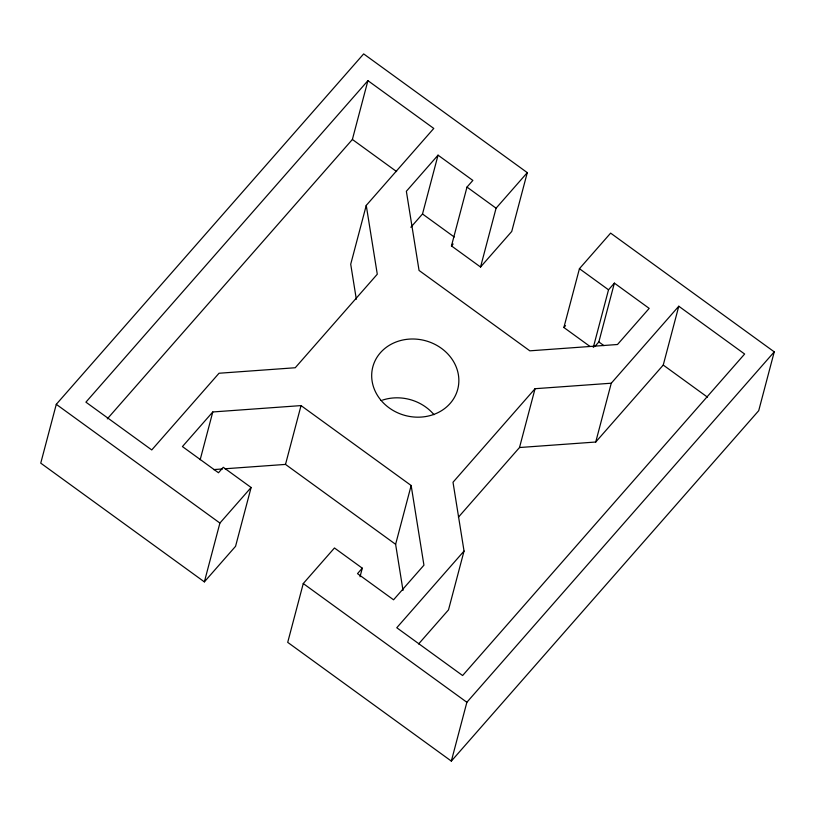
<?xml version="1.0" encoding="UTF-8"?>
<svg xmlns="http://www.w3.org/2000/svg" width="815" height="815" viewBox="0 0 815 815"><rect width="100%" height="100%" fill="white"/><g stroke="black" fill="none" stroke-linecap="round" stroke-linejoin="round"><path stroke-width="1.22" d="M593.31 347.394L608.52 289.804L614.378 283.121L649.188 308.386L617.505 344.501L529.821 350.827L419.053 270.448L406.359 191.28L438.042 155.156L472.853 180.421L466.995 187.093L451.459 245.916L480.544 267.025L511.738 231.46L527.285 172.637L363.663 53.902L56.286 404.322L40.75 463.144L204.371 581.879L235.566 546.305L251.112 487.492L223.269 467.29L218.481 472.751L182.428 446.579L212.786 411.962L301.041 405.595L411.157 485.506L423.932 565.182L393.564 599.799L357.5 573.628L362.288 568.177L334.456 547.975L303.262 583.54L287.715 642.363L451.337 761.098L758.714 410.679L774.25 351.856L610.629 233.121L579.434 268.695L563.888 327.508L589.968 346.436M200.164 459.752L212.786 411.962M204.371 581.879L219.907 523.057L251.112 487.492M107.295 418.879L352.386 139.467L367.922 80.654L433.774 128.434L366.251 205.411L350.715 264.223L356.328 299.258M403.007 590.386L395.621 544.318L285.505 464.407L301.041 405.595M410.831 227.283L422.506 213.978L438.042 155.156M360.026 576.755L362.288 568.177M395.621 544.318L411.157 485.506M480.544 267.025L496.08 208.202L527.285 172.637M464.041 551.052L396.773 627.744L462.614 675.533L744.635 354.026L678.783 306.236L611.27 383.213L535.058 388.704L453.008 482.246L464.041 551.052L448.505 609.875L418.604 643.962M458.397 517.199L519.512 447.527L535.058 388.704M451.337 761.098L466.873 702.275L774.25 351.856M594.655 346.711L598.842 341.943L614.378 283.121M519.512 447.527L595.734 442.025L611.27 383.213M595.734 442.025L663.247 365.059L678.783 306.236M367.922 80.654L85.911 402.162L151.753 449.941L219.021 373.25L295.244 367.748L377.284 274.217L366.251 205.411M451.459 245.916L453.13 244.011M563.888 327.508L565.539 325.633M213.642 469.593L222.464 468.961M224.981 468.778L285.505 464.407M466.995 187.093L496.08 208.202M579.434 268.695L608.52 289.804M352.386 139.467L396.62 171.578M663.247 365.059L707.491 397.16M422.506 213.978L454.24 237.012M598.842 341.943L603.956 345.652M56.286 404.322L219.907 523.057M303.262 583.54L466.873 702.275M382.571 400.084A43.918 38.743 14.8 0 1 433.998 414.692M381.002 400.308A43.918 38.743 14.8 0 0 455.738 394.847A43.918 38.743 14.8 0 0 409.069 339.122A43.918 38.743 14.8 0 0 381.002 400.308"/></g></svg>
